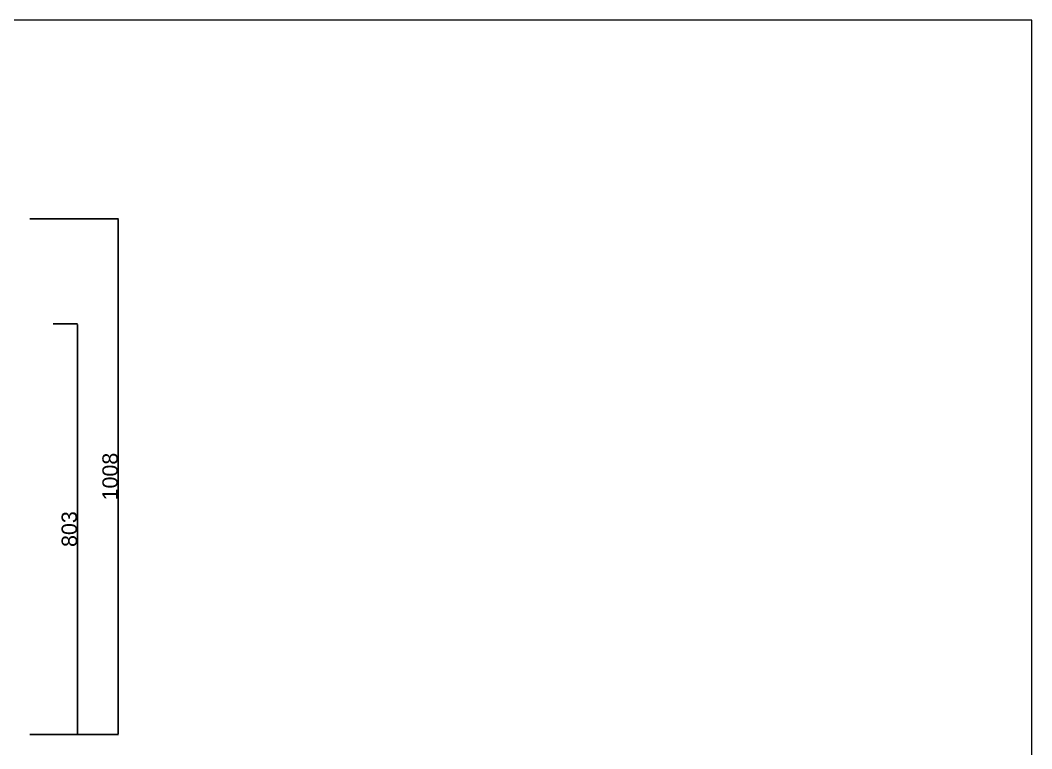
# Model space of a CAD drawing. Header units: millimetres. Extents: x -962 to 3068, y -237 to 2578.
# Drawn here: x 1085 to 3064, y 1153 to 2578 of the extents above; entities that cross this region are included whole.
import ezdxf

# ---------------------------------------------------------------- set-up
doc = ezdxf.new("R2010")
doc.units = ezdxf.units.MM
doc.header["$MEASUREMENT"] = 0
doc.layers.add('Domyślny', color=7, linetype='Continuous', true_color=0x000000)
doc.styles.add('Arial', font='arial.ttf')
doc.dimstyles.new('Domyślny', dxfattribs={"dimtxt": 30, "dimasz": 1, "dimexe": 0.5, "dimexo": 0.5, "dimgap": 0.25, "dimtad": 1, "dimtoh": 1, "dimdec": 0, "dimzin": 1, "dimdsep": 46, "dimtxsty": 'Arial', "dimcen": 0.5, "dimazin": 0, "dimtfac": 1, "dimtdec": 4, "dimtix": 1, "dimtmove": 1, "dimatfit": 3, "dimfxl": 0, "dimtolj": 1, "dimtzin": 1, "dimarcsym": 0})

# ---------------------------------------------------------------- blocks, each defined once
blk = doc.blocks.new('*D1')
at = {"layer": 'Defpoints', "color": 0}
for p in [(1149, 1984.6), (1149, 1181.6), (1196.5, 1181.6)]:
    blk.add_point(p, dxfattribs=at)
at = {"layer": 'Domyślny', "color": 0, "lineweight": -2}
for p, q in [((1149.5, 1984.6), (1197, 1984.6)), ((1196.5, 1983.6), (1196.5, 1182.6)), ((1149.5, 1181.6), (1197, 1181.6))]:
    blk.add_line(p, q, dxfattribs=at)
at = {"layer": 'Domyślny', "color": 0}
for points in [[(1196.6, 1983.6), (1196.3, 1983.6), (1196.5, 1984.6)], [(1196.3, 1182.6), (1196.6, 1182.6), (1196.5, 1181.6)]]:
    blk.add_solid(points, dxfattribs=at)
at = {"layer": 'Domyślny', "color": 0, "insert": (1180.9, 1583.1), "char_height": 30, "attachment_point": 5, "rotation": 90, "style": 'Arial'}
blk.add_mtext('\\A1;803', dxfattribs=at)
blk = doc.blocks.new('*D2')
at = {"layer": 'Defpoints', "color": 0}
for p in [(1103.2, 2189.9), (1276.3, 2189.9), (1103.2, 1181.6)]:
    blk.add_point(p, dxfattribs=at)
at = {"layer": 'Domyślny', "color": 0, "lineweight": -2}
for p, q in [((1103.7, 2189.9), (1276.8, 2189.9)), ((1276.3, 1182.6), (1276.3, 2188.9)), ((1103.7, 1181.6), (1276.8, 1181.6))]:
    blk.add_line(p, q, dxfattribs=at)
at = {"layer": 'Domyślny', "color": 0}
for points in [[(1276.5, 2188.9), (1276.1, 2188.9), (1276.3, 2189.9)], [(1276.1, 1182.6), (1276.5, 1182.6), (1276.3, 1181.6)]]:
    blk.add_solid(points, dxfattribs=at)
at = {"layer": 'Domyślny', "color": 0, "insert": (1260.7, 1685.8), "char_height": 30, "attachment_point": 5, "rotation": 90, "style": 'Arial'}
blk.add_mtext('\\A1;1008', dxfattribs=at)

msp = doc.modelspace()

# ---------------------------------------------------------------- linework, layer by layer
at = {"layer": 'Domyślny', "color": 18, "lineweight": 15, "true_color": 0x000000}
for p, q in [((3064, 2578.4), (-962.4, 2578.4)), ((3064, -237.3), (3064, 2578.4))]:
    msp.add_line(p, q, dxfattribs=at)

# ---------------------------------------------------------------- dimensions: what is measured, and where the dimension line sits
at = {"layer": 'Domyślny'}
for p1, p2, distance, picture, middle in [((1103.2, 1181.6), (1103.2, 2189.9), -173.1, '*D2', (1260.7, 1685.8)), ((1149, 1984.6), (1149, 1181.6), 47.5, '*D1', (1180.9, 1583.1))]:
    dim = msp.add_aligned_dim(p1=p1, p2=p2, distance=distance, dimstyle='Domyślny', dxfattribs=at)
    dim.commit()
    dim.dimension.update_dxf_attribs({"geometry": picture, "text_midpoint": middle})

doc.saveas('drawing.dxf')
